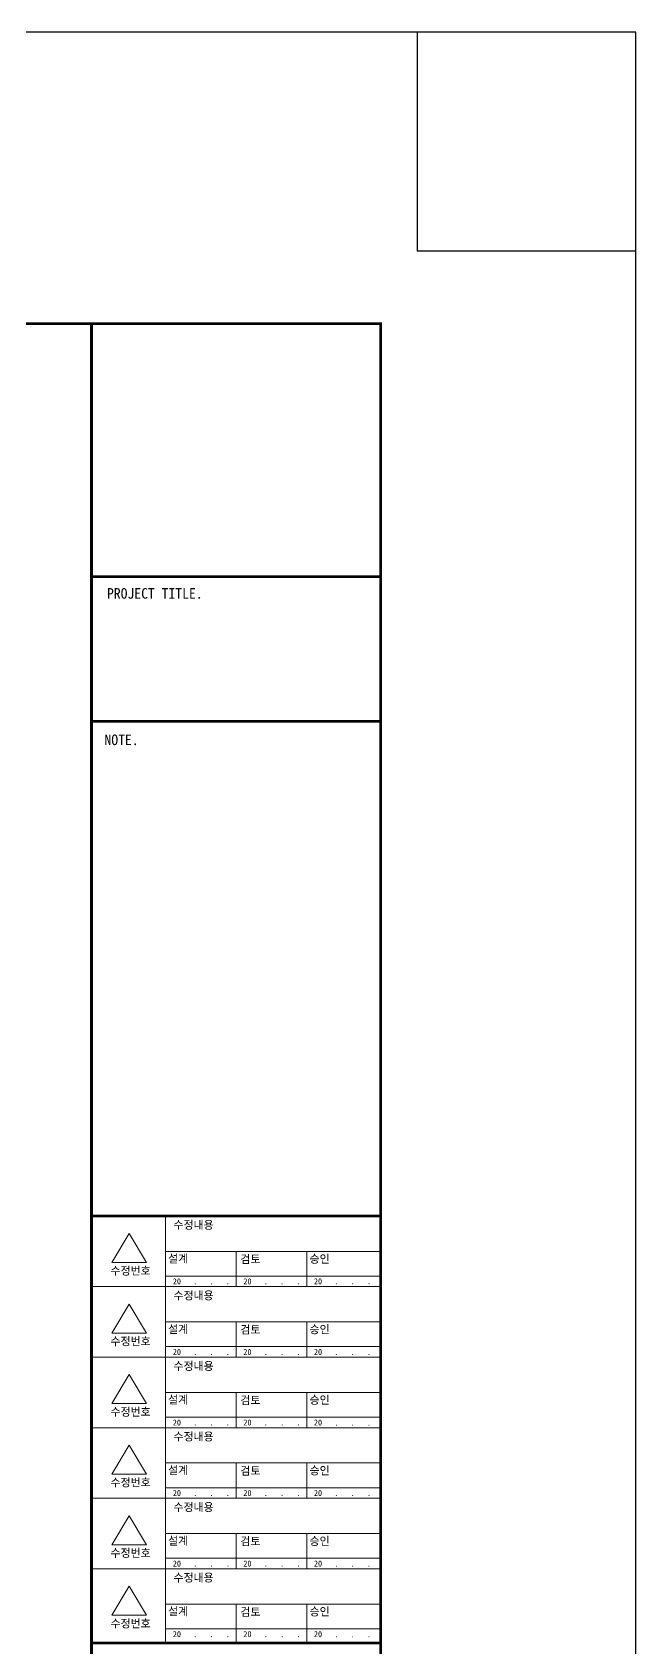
# Model space of a CAD drawing. Header units: millimetres. Extents: x 2237537 to 2823092, y 532110 to 734861.
# Drawn here: x 2806404 to 2823092, y 557364 to 602024 of the extents above; entities that cross this region are included whole.
import ezdxf
from ezdxf.enums import TextEntityAlignment as Align

# ---------------------------------------------------------------- set-up
doc = ezdxf.new("R2010")
doc.units = ezdxf.units.MM
doc.header["$LTSCALE"] = 300
doc.header["$MEASUREMENT"] = 0
doc.layers.get('0').update_dxf_attribs({"lineweight": 0})
for name, color, linetype in [('A-SHT', 9, 'Continuous'), ('BOX-T2', 4, 'Continuous'), ('FORM', 4, 'Continuous')]:
    doc.layers.add(name, color=color, linetype=linetype)
doc.styles.add('box4', font='GulimChe.ttf')

# ---------------------------------------------------------------- blocks, each defined once
blk = doc.blocks.new('FORM')
for points in [[(156063, 42115), (156063, 41140)], [(155561, 41874), (155320, 41473), (155801, 41473), (155561, 41874)], [(156063, 41627), (159038, 41627)], [(157039, 41627), (157039, 41140)], [(158014, 41627), (158014, 41140)], [(155038, 41140), (159038, 41140)], [(155038, 41140), (159038, 41140)], [(156063, 41286), (159038, 41286)], [(156063, 41140), (156063, 40164)], [(155561, 40899), (155320, 40497), (155801, 40497), (155561, 40899)], [(156063, 40652), (159038, 40652)], [(157039, 40652), (157039, 40164)], [(158014, 40652), (158014, 40164)], [(156063, 40311), (159038, 40311)], [(155038, 40164), (159038, 40164)], [(155038, 40164), (159038, 40164)], [(156063, 40164), (156063, 39189)], [(155561, 39924), (155320, 39522), (155801, 39522), (155561, 39924)], [(156063, 39677), (159038, 39677)], [(157039, 39677), (157039, 39189)], [(158014, 39677), (158014, 39189)], [(156063, 39335), (159038, 39335)], [(155038, 39189), (159038, 39189)], [(155038, 39189), (159038, 39189)], [(156063, 39189), (156063, 38214)], [(155561, 38948), (155320, 38547), (155801, 38547), (155561, 38948)], [(156063, 38702), (159038, 38702)], [(157039, 38702), (157039, 38214)], [(158014, 38702), (158014, 38214)], [(155038, 38214), (159038, 38214)], [(155038, 38214), (159038, 38214)], [(156063, 38360), (159038, 38360)], [(156063, 38214), (156063, 37239)], [(155561, 37973), (155320, 37571), (155801, 37571), (155561, 37973)], [(156063, 37726), (159038, 37726)], [(157039, 37726), (157039, 37239)], [(158014, 37726), (158014, 37239)], [(156063, 37385), (159038, 37385)], [(155038, 37239), (159038, 37239)], [(155038, 37239), (159038, 37239)], [(156063, 37239), (156063, 36213)], [(155561, 36998), (155320, 36596), (155801, 36596), (155561, 36998)], [(156063, 36751), (159038, 36751)], [(157039, 36751), (157039, 36213)], [(158014, 36751), (158014, 36213)], [(156063, 36410), (159038, 36410)]]:
    blk.add_lwpolyline(points)
at = {"layer": 'A-SHT'}
blk.add_lwpolyline([(157038, 42115), (159038, 42115)], dxfattribs=at)
at = {"layer": 'FORM', "flags": 128}
blk.add_lwpolyline([(162564, 26543), (159542, 26543), (159542, 23521), (162564, 23521), (162564, 58478), (159542, 58478), (159542, 55456), (162564, 55456), (162564, 58478), (115719, 58478), (115719, 55456), (118742, 55456), (118742, 58478), (115719, 58478), (115719, 23521), (118742, 23521), (118742, 26543), (115719, 26543), (115719, 23521), (162564, 23521)], dxfattribs=at)
at = {"layer": 'FORM', "const_width": 37.8}
blk.add_lwpolyline([(120245, 27347), (120245, 54452), (159038, 54452), (159038, 27347)], close=True, dxfattribs=at)
at = {"layer": 'FORM', "const_width": 37.5}
for points in [[(159038, 50952), (155038, 50952)], [(159038, 48952), (155038, 48952)], [(155038, 42115), (159038, 42115)], [(155038, 36213), (159038, 36213)]]:
    blk.add_lwpolyline(points, dxfattribs=at)
at = {"layer": 'BOX-T2', "style": 'box4'}
for s, height, p in [('PROJECT TITLE.', 146.29, (155914, 50649)), ('NOTE.', 146.3, (155454, 48625))]:
    blk.add_text(s, height=height, dxfattribs=at).set_placement(p, align=Align.CENTER)
for s, height, p in [('수정내용', 110.6, (156172, 41937)), ('설계', 110.6, (156098, 41472)), ('검토', 110.6, (157097, 41464)), ('승인', 110.6, (158054, 41468)), ('수정번호', 110.6, (155301, 41303)), ('20   .   .   .', 82.9, (156163, 41171)), ('20   .   .   .', 82.9, (157138, 41171)), ('20   .   .   .', 82.9, (158114, 41171)), ('수정내용', 110.6, (156172, 40962)), ('수정번호', 110.6, (155301, 40328)), ('설계', 110.6, (156098, 40496)), ('검토', 110.6, (157097, 40488)), ('승인', 110.6, (158054, 40493)), ('20   .   .   .', 82.9, (156163, 40195)), ('20   .   .   .', 82.9, (157138, 40195)), ('20   .   .   .', 82.9, (158114, 40195)), ('수정내용', 110.6, (156172, 39986)), ('설계', 110.6, (156098, 39521)), ('검토', 110.6, (157097, 39513)), ('승인', 110.6, (158054, 39518)), ('수정번호', 110.6, (155301, 39353)), ('20   .   .   .', 82.9, (156163, 39220)), ('20   .   .   .', 82.9, (157138, 39220)), ('20   .   .   .', 82.9, (158114, 39220)), ('수정내용', 110.6, (156172, 39011)), ('설계', 110.6, (156098, 38546)), ('검토', 110.6, (157097, 38538)), ('승인', 110.6, (158054, 38542)), ('수정번호', 110.6, (155301, 38377)), ('20   .   .   .', 82.9, (156163, 38245)), ('20   .   .   .', 82.9, (157138, 38245)), ('20   .   .   .', 82.9, (158114, 38245)), ('수정내용', 110.6, (156172, 38036)), ('수정번호', 110.6, (155301, 37402)), ('설계', 110.6, (156098, 37571)), ('검토', 110.6, (157097, 37563)), ('승인', 110.6, (158054, 37567)), ('20   .   .   .', 82.9, (156163, 37270)), ('20   .   .   .', 82.9, (157138, 37270)), ('20   .   .   .', 82.9, (158114, 37270)), ('수정내용', 110.6, (156172, 37061)), ('설계', 110.6, (156098, 36595)), ('검토', 110.6, (157097, 36587)), ('승인', 110.6, (158054, 36592)), ('수정번호', 110.6, (155301, 36427)), ('20   .   .   .', 82.9, (156163, 36294)), ('20   .   .   .', 82.9, (157138, 36294)), ('20   .   .   .', 82.9, (158114, 36294))]:
    blk.add_text(s, height=height, dxfattribs=at).set_placement(p)

msp = doc.modelspace()

# ---------------------------------------------------------------- linework, layer by layer
at = {"layer": 'FORM', "const_width": 75}
msp.add_lwpolyline([(2808040.4, 539761.7), (2808040.4, 593972.1)], dxfattribs=at)

# ---------------------------------------------------------------- block references
at = {"xscale": 2, "yscale": 2, "zscale": 2}
msp.add_blockref('FORM', (2497964.6, 485067.7), dxfattribs=at)

doc.saveas('drawing.dxf')
